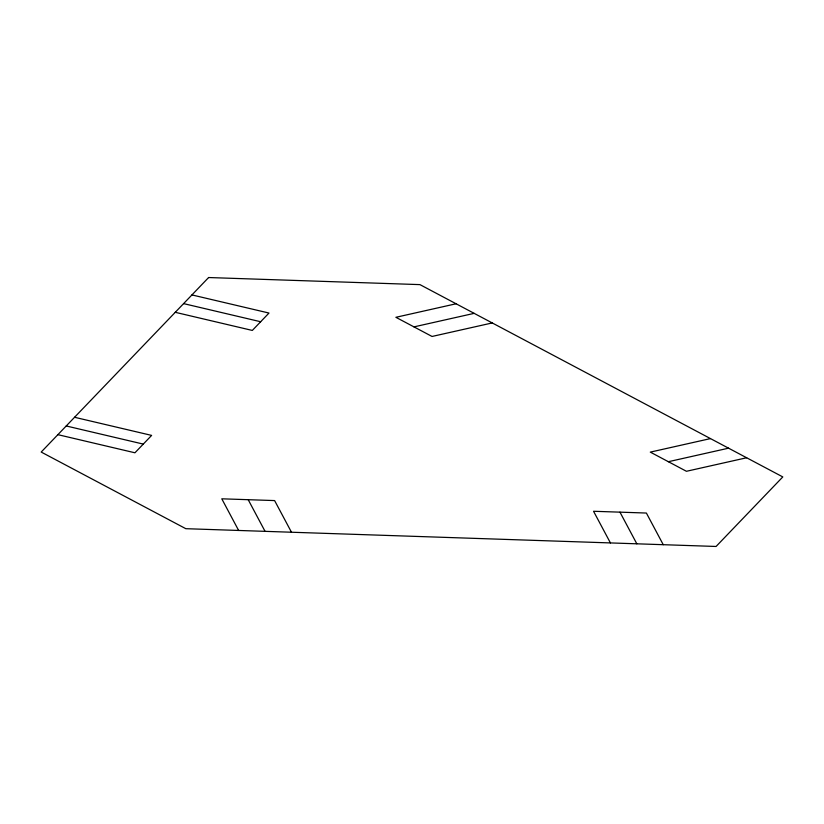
<?xml version="1.0" encoding="UTF-8"?>
<svg xmlns="http://www.w3.org/2000/svg" width="824" height="824" viewBox="0 0 824 824"><rect width="100%" height="100%" fill="white"/><g stroke="black" fill="none" stroke-linecap="round" stroke-linejoin="round"><path stroke-width="1.24" d="M456.094 303.778L395.891 317.302L432.044 336.46L492.247 322.936M413.967 326.881L474.171 313.357M710.494 438.595L650.301 452.118L686.444 471.287L746.647 457.763M668.367 461.708L728.571 448.174M191.93 294.92L268.995 313.048L252.319 330.434L175.255 312.306M183.597 303.613L260.652 321.741M74.562 417.274L151.626 435.402L134.94 452.788L57.876 434.66M66.219 425.967L143.283 444.095M663.248 544.695L646.387 513.043L593.548 511.271L610.419 542.923M619.967 512.157L636.828 543.809M291.48 532.232L274.608 500.58L221.78 498.808L238.641 530.46M248.199 499.694L265.06 531.346M208.616 277.534L41.2 452.057L185.812 528.689L716.077 546.466L782.8 476.921L419.941 284.62L208.616 277.534"/></g></svg>
